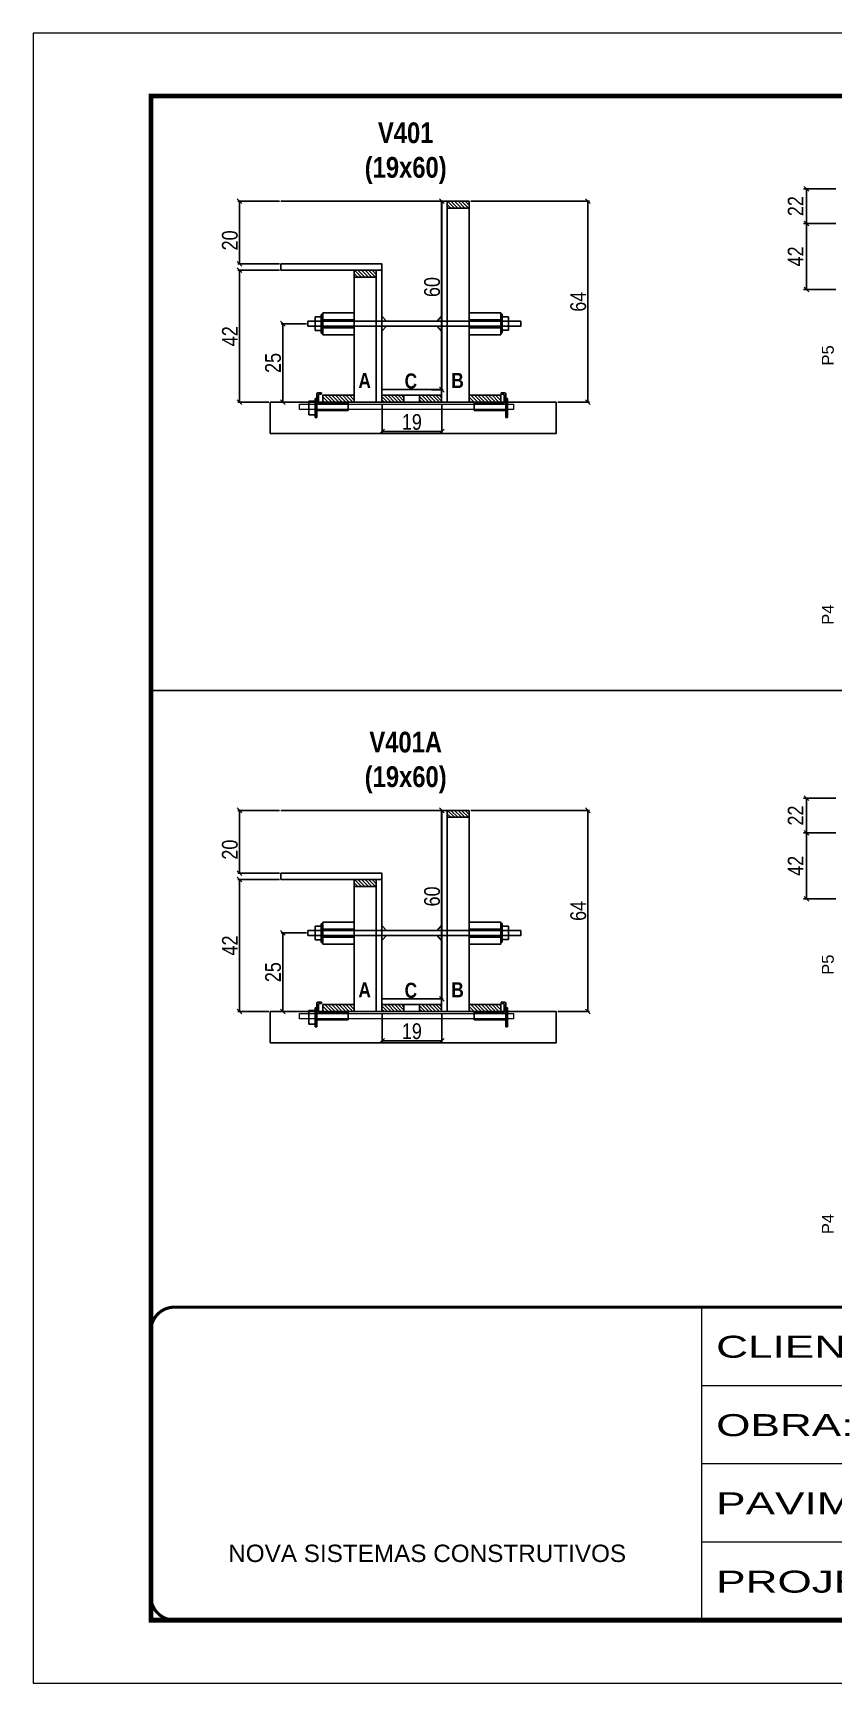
# Model space of a CAD drawing. Extents: x -3394 to 16474, y -5031 to 14397.
# Drawn here: x 5857 to 6367, y 12198 to 13248 of the extents above; entities that cross this region are included whole.
import ezdxf

# ---------------------------------------------------------------- set-up
doc = ezdxf.new("R2010")
doc.units = 0
doc.linetypes.add('CONTINUO', pattern=[0])
doc.linetypes.add('DASHED', pattern=[0.75, 0.5, -0.25])
doc.layers.get('0').update_dxf_attribs({"linetype": 'CONTINUOUS'})
doc.layers.get('Defpoints').update_dxf_attribs({"linetype": 'CONTINUOUS'})
for name, color, linetype in [('1HACHURA MADEIRAS', 1, 'CONTINUOUS'), ('barrote', 251, 'CONTINUOUS'), ('COTA', 241, 'CONTINUOUS'), ('detalhes', 4, 'CONTINUOUS'), ('NOMENCLATURA', 7, 'CONTINUOUS'), ('Painéis', 200, 'CONTINUOUS'), ('presilha', 1, 'CONTINUOUS'), ('SARR_2.2x10', 60, 'CONTINUOUS'), ('SARR_2.2x7', 40, 'CONTINUOUS'), ('SARR_3.5x7', 81, 'CONTINUOUS'), ('Tubo de PVC', 51, 'CONTINUOUS')]:
    doc.layers.add(name, color=color, linetype=linetype)
for name, color, linetype, lineweight in [('CONCRETO', 251, 'CONTINUOUS', 25), ('Folhas', 255, 'CONTINUOUS', 9), ('SARRAFO DE PRESSAO', 251, 'DASHED', 9), ('SCO-___-LAJ', 2, 'CONTINUOUS', 0)]:
    doc.layers.add(name, color=color, linetype=linetype, lineweight=lineweight)
doc.styles.add('ARIAL', font='arial.ttf')
doc.styles.add('COTA TECNICA', font='techl___.ttf', dxfattribs={"height": 10})
doc.styles.add('COTA TECNICA 2X', font='techl___.ttf', dxfattribs={"height": 10})
doc.styles.add('TECNICA', font='techb___.ttf', dxfattribs={"height": 10})
doc.styles.add('Tecnologia', font='')
doc.styles.get('Tecnologia').set_extended_font_data('Forgotten Futurist')
doc.dimstyles.new('PAINEL', dxfattribs={"dimtxt": 10, "dimasz": 3, "dimexe": 3, "dimexo": 3, "dimgap": 3, "dimtad": 1, "dimdec": 1, "dimzin": 12, "dimdsep": 46, "dimtxsty": 'COTA TECNICA', "dimblk1": 'OBLIQUE', "dimblk2": 'OBLIQUE', "dimsah": 1, "dimcen": 0.9, "dimclrd": 4, "dimclre": 4, "dimclrt": 240, "dimadec": 1, "dimazin": 3, "dimtfac": 1, "dimtdec": 1, "dimtmove": 0, "dimatfit": 3, "dimfxl": 1, "dimtolj": 1, "dimtzin": 12, "dimarcsym": 0})
doc.dimstyles.new('SECAO', dxfattribs={"dimscale": 0.333333, "dimtxt": 5, "dimasz": 9, "dimexe": 3, "dimexo": 3, "dimgap": 3, "dimtad": 1, "dimdec": 1, "dimlfac": 0.5, "dimzin": 12, "dimdsep": 46, "dimtxsty": 'COTA TECNICA 2X', "dimblk1": 'OBLIQUE', "dimblk2": 'OBLIQUE', "dimsah": 1, "dimcen": 0.9, "dimclrd": 4, "dimclre": 4, "dimclrt": 240, "dimadec": 1, "dimazin": 3, "dimtfac": 1, "dimtdec": 1, "dimtmove": 0, "dimatfit": 3, "dimfxl": 1, "dimtolj": 1, "dimtzin": 12, "dimarcsym": 0})

# ---------------------------------------------------------------- blocks, each defined once
blk = doc.blocks.new('9999999999')
at = {"color": 30, "linetype": 'CONTINUO'}
for p, q in [((98564.6, 34230.2), (98564.6, 34429.4)), ((98564.6, 34379.6), (99584, 34379.6)), ((98564.6, 34329.8), (99488, 34329.8)), ((98564.6, 34280), (99488, 34280))]:
    blk.add_line(p, q, dxfattribs=at)
at = {"color": 30, "linetype": 'CONTINUO', "const_width": 2}
blk.add_lwpolyline([(99584, 34230.2), (99584, 34414.4, 0.414214), (99569, 34429.4), (98229, 34429.4, 0.414214), (98214, 34414.4), (98214, 34245.2, 0.414214), (98229, 34230.2), (99584, 34230.2)], format="xyb", dxfattribs=at)
at = {"layer": 'Folhas'}
blk.add_lwpolyline([(98139, 34190.2), (99624, 34190.2), (99624, 35240.2), (98139, 35240.2)], close=True, dxfattribs=at)
at = {"layer": 'Folhas', "color": 30, "const_width": 3}
blk.add_lwpolyline([(98214, 34230.2), (99584, 34230.2), (99584, 35200.2), (98214, 35200.2)], close=True, dxfattribs=at)
at = {"color": 7, "linetype": 'Continuous', "ltscale": 5, "style": 'ARIAL'}
blk.add_text('NOVA SISTEMAS CONSTRUTIVOS', height=11.059, dxfattribs=at).set_placement((98263.2, 34267.2))
at = {"layer": 'Folhas', "color": 7, "style": 'Tecnologia', "width": 1.5}
for s, p in [('CLIENTE:', (98573.7, 34397.2)), ('OBRA:', (98573.7, 34347.3)), ('PAVIMENTO:', (98573.7, 34297.5)), ('PROJETO:', (98573.7, 34247.7))]:
    blk.add_text(s, height=14, dxfattribs=at).set_placement(p)
blk = doc.blocks.new('_Oblique')
at = {"color": 0, "linetype": 'ByBlock', "lineweight": -2}
blk.add_line((-0.5, -0.5), (0.5, 0.5), dxfattribs=at)
blk = doc.blocks.new('*D69')
at = {"layer": 'COTA', "color": 4, "lineweight": -2, "transparency": 16777216}
for p, q in [((6079.3, 13012), (6079.3, 12993.3)), ((6117.3, 13012), (6117.3, 12993.3)), ((6117.3, 12994.3), (6079.3, 12994.3))]:
    blk.add_line(p, q, dxfattribs=at)
at = {"layer": 'Defpoints', "color": 0, "transparency": 16777216}
for p in [(6079.3, 13013), (6117.3, 13013), (6079.3, 12994.3)]:
    blk.add_point(p, dxfattribs=at)
at = {"layer": 'COTA', "color": 4, "lineweight": -2, "transparency": 16777216, "xscale": 3, "yscale": 3, "zscale": 3, "rotation": 180}
blk.add_blockref('_Oblique', (6079.3, 12994.3), dxfattribs=at)
at = {"layer": 'COTA', "color": 4, "lineweight": -2, "transparency": 16777216, "xscale": 3, "yscale": 3, "zscale": 3}
blk.add_blockref('_Oblique', (6117.3, 12994.3), dxfattribs=at)
at = {"layer": 'COTA', "color": 240, "transparency": 16777216, "insert": (6098.3, 13000.4), "char_height": 10, "attachment_point": 5, "style": 'COTA TECNICA 2X'}
blk.add_mtext('\\A1;19', dxfattribs=at)
blk = doc.blocks.new('PRESILHA METÁLICA 1')
at = {"layer": 'presilha'}
for p, q in [((7.5, 10.6), (7.5, 19.9)), ((12, 21), (8.6, 21)), ((9, 11.6), (9, 18.9)), ((12, 19.5), (9.6, 19.5)), ((12, 21), (12, 19.5)), ((0, 13), (6, 13)), ((0, 13), (0, 0)), ((6, 0), (0, 0)), ((6, 15.5), (7.5, 15.5)), ((6, -2.5), (6, 15.5)), ((6, 13), (6, 0)), ((7.5, 15.5), (7.5, -2.5)), ((37.5, 4.1), (7.5, 4.1)), ((37.5, 11), (9.6, 11)), ((37.5, 11), (37.5, 4.1)), ((7.5, -2.5), (6, -2.5))]:
    blk.add_line(p, q, dxfattribs=at)
for centre, radius, start, end in [((8.6, 19.9), 1.14, 90, 180), ((9.6, 18.9), 0.57, 90, 180), ((9.6, 11.6), 0.57, 180, 270)]:
    blk.add_arc(centre, radius, start, end, dxfattribs=at)
blk = doc.blocks.new('PRESILHA METÁLICA 2')
at = {"layer": 'presilha'}
for p, q in [((-5.2, 23.5), (-5.2, 22)), ((-5.2, 23.5), (-1.9, 23.5)), ((-5.2, 22), (-2.8, 22)), ((-2.2, 14.1), (-2.2, 21.4)), ((0.8, 18), (-0.8, 18)), ((-0.8, 18), (-0.8, 0)), ((-0.8, 14.6), (-0.8, 22.4)), ((0.8, 0), (0.8, 18)), ((-30.8, 13.5), (-30.8, 6.6)), ((-30.8, 13.5), (-2.8, 13.5)), ((-30.8, 6.6), (-0.8, 6.6)), ((-0.8, 0), (0.8, 0))]:
    blk.add_line(p, q, dxfattribs=at)
for centre, radius, start, end in [((-2.8, 21.4), 0.57, 0, 90), ((-1.9, 22.4), 1.14, 0, 90), ((-2.8, 14.1), 0.57, 270, 0)]:
    blk.add_arc(centre, radius, start, end, dxfattribs=at)
blk = doc.blocks.new('*D70')
at = {"layer": 'COTA', "color": 4, "lineweight": -2, "transparency": 16777216}
for p, q in [((6014, 13097), (5987.6, 13097)), ((5988.6, 13097), (5988.6, 13013)), ((6007.2, 13013), (5987.6, 13013))]:
    blk.add_line(p, q, dxfattribs=at)
at = {"layer": 'Defpoints', "color": 0, "transparency": 16777216}
for p in [(6015, 13097), (5988.6, 13013), (6008.2, 13013)]:
    blk.add_point(p, dxfattribs=at)
at = {"layer": 'COTA', "color": 4, "lineweight": -2, "transparency": 16777216, "xscale": 3, "yscale": 3, "zscale": 3}
for p, rotation in [((5988.6, 13097), 90), ((5988.6, 13013), 270)]:
    blk.add_blockref('_Oblique', p, dxfattribs=dict(at, rotation=rotation))
at = {"layer": 'COTA', "color": 240, "transparency": 16777216, "insert": (5982.5, 13055), "char_height": 10, "attachment_point": 5, "rotation": 90, "style": 'COTA TECNICA 2X'}
blk.add_mtext('\\A1;42', dxfattribs=at)
blk = doc.blocks.new('*D71')
at = {"layer": 'COTA', "color": 4, "lineweight": -2, "transparency": 16777216}
for p, q in [((6117.3, 13021), (6117.3, 13141)), ((6110.8, 13021), (6118.3, 13021))]:
    blk.add_line(p, q, dxfattribs=at)
at = {"layer": 'Defpoints', "color": 0, "transparency": 16777216}
for p in [(6117.3, 13141), (6117.3, 13141), (6109.8, 13021)]:
    blk.add_point(p, dxfattribs=at)
at = {"layer": 'COTA', "color": 4, "lineweight": -2, "transparency": 16777216, "xscale": 3, "yscale": 3, "zscale": 3}
for p, rotation in [((6117.3, 13141), 90), ((6117.3, 13021), 270)]:
    blk.add_blockref('_Oblique', p, dxfattribs=dict(at, rotation=rotation))
at = {"layer": 'COTA', "color": 240, "transparency": 16777216, "insert": (6111.2, 13086.3), "char_height": 10, "attachment_point": 5, "rotation": 90, "style": 'COTA TECNICA 2X'}
blk.add_mtext('\\A1;60', dxfattribs=at)
blk = doc.blocks.new('*D72')
at = {"layer": 'COTA', "color": 4, "lineweight": -2, "transparency": 16777216}
for p, q in [((6014, 13141), (5987.6, 13141)), ((5988.6, 13101), (5988.6, 13141)), ((6014, 13101), (5987.6, 13101))]:
    blk.add_line(p, q, dxfattribs=at)
at = {"layer": 'Defpoints', "color": 0, "transparency": 16777216}
for p in [(5988.6, 13141), (6015, 13141), (6015, 13101)]:
    blk.add_point(p, dxfattribs=at)
at = {"layer": 'COTA', "color": 4, "lineweight": -2, "transparency": 16777216, "xscale": 3, "yscale": 3, "zscale": 3}
for p, rotation in [((5988.6, 13141), 90), ((5988.6, 13101), 270)]:
    blk.add_blockref('_Oblique', p, dxfattribs=dict(at, rotation=rotation))
at = {"layer": 'COTA', "color": 240, "transparency": 16777216, "insert": (5982.5, 13116), "char_height": 10, "attachment_point": 5, "rotation": 90, "style": 'COTA TECNICA 2X'}
blk.add_mtext('\\A1;20', dxfattribs=at)
blk = doc.blocks.new('*D73')
at = {"layer": 'COTA', "color": 4, "lineweight": -2, "transparency": 16777216}
for p, q in [((6135.9, 13141), (6211.3, 13141)), ((6210.3, 13013), (6210.3, 13141)), ((6191.1, 13013), (6211.3, 13013))]:
    blk.add_line(p, q, dxfattribs=at)
at = {"layer": 'Defpoints', "color": 0, "transparency": 16777216}
for p in [(6134.9, 13141), (6210.3, 13141), (6190.1, 13013)]:
    blk.add_point(p, dxfattribs=at)
at = {"layer": 'COTA', "color": 4, "lineweight": -2, "transparency": 16777216, "xscale": 3, "yscale": 3, "zscale": 3}
for p, rotation in [((6210.3, 13141), 90), ((6210.3, 13013), 270)]:
    blk.add_blockref('_Oblique', p, dxfattribs=dict(at, rotation=rotation))
at = {"layer": 'COTA', "color": 240, "transparency": 16777216, "insert": (6204.2, 13077), "char_height": 10, "attachment_point": 5, "rotation": 90, "style": 'COTA TECNICA 2X'}
blk.add_mtext('\\A1;64', dxfattribs=at)
blk = doc.blocks.new('*D74')
at = {"layer": 'COTA', "color": 4, "lineweight": -2, "transparency": 16777216}
for p, q in [((6031.2, 13063), (6015.1, 13063)), ((6016.1, 13013), (6016.1, 13063)), ((6040.7, 13013), (6015.1, 13013))]:
    blk.add_line(p, q, dxfattribs=at)
at = {"layer": 'Defpoints', "color": 0, "transparency": 16777216}
for p in [(6016.1, 13063), (6032.2, 13063), (6041.7, 13013)]:
    blk.add_point(p, dxfattribs=at)
at = {"layer": 'COTA', "color": 4, "lineweight": -2, "transparency": 16777216, "xscale": 3, "yscale": 3, "zscale": 3}
for p, rotation in [((6016.1, 13063), 90), ((6016.1, 13013), 270)]:
    blk.add_blockref('_Oblique', p, dxfattribs=dict(at, rotation=rotation))
at = {"layer": 'COTA', "color": 240, "transparency": 16777216, "insert": (6010, 13038), "char_height": 10, "attachment_point": 5, "rotation": 90, "style": 'COTA TECNICA 2X'}
blk.add_mtext('\\A1;25', dxfattribs=at)
blk = doc.blocks.new('*D82')
at = {"layer": 'COTA', "color": 4, "linetype": 'Continuous', "lineweight": -2, "transparency": 16777216}
for p, q in [((6368, 13126.8), (6347.5, 13126.8)), ((6349.5, 13084.8), (6349.5, 13126.8)), ((6368, 13084.8), (6347.5, 13084.8))]:
    blk.add_line(p, q, dxfattribs=at)
at = {"layer": 'Defpoints', "color": 0, "linetype": 'Continuous', "transparency": 16777216}
for p in [(6349.5, 13126.8), (6370, 13126.8), (6370, 13084.8)]:
    blk.add_point(p, dxfattribs=at)
at = {"layer": 'COTA', "color": 4, "linetype": 'Continuous', "lineweight": -2, "transparency": 16777216, "xscale": 3, "yscale": 3, "zscale": 3}
for p, rotation in [((6349.5, 13126.8), 90), ((6349.5, 13084.8), 270)]:
    blk.add_blockref('_Oblique', p, dxfattribs=dict(at, rotation=rotation))
at = {"layer": 'COTA', "color": 240, "linetype": 'Continuous', "transparency": 16777216, "insert": (6342.5, 13105.8), "char_height": 10, "attachment_point": 5, "rotation": 90, "style": 'COTA TECNICA'}
blk.add_mtext('\\A1;42', dxfattribs=at)
blk = doc.blocks.new('*D83')
at = {"layer": 'COTA', "color": 4, "linetype": 'Continuous', "lineweight": -2, "transparency": 16777216}
for p, q in [((6368, 13148.8), (6347.5, 13148.8)), ((6349.5, 13126.8), (6349.5, 13148.8)), ((6366, 13126.8), (6347.5, 13126.8))]:
    blk.add_line(p, q, dxfattribs=at)
at = {"layer": 'Defpoints', "color": 0, "linetype": 'Continuous', "transparency": 16777216}
for p in [(6349.5, 13148.8), (6370, 13148.8), (6368, 13126.8)]:
    blk.add_point(p, dxfattribs=at)
at = {"layer": 'COTA', "color": 4, "linetype": 'Continuous', "lineweight": -2, "transparency": 16777216, "xscale": 3, "yscale": 3, "zscale": 3}
for p, rotation in [((6349.5, 13148.8), 90), ((6349.5, 13126.8), 270)]:
    blk.add_blockref('_Oblique', p, dxfattribs=dict(at, rotation=rotation))
at = {"layer": 'COTA', "color": 240, "linetype": 'Continuous', "transparency": 16777216, "insert": (6342.5, 13137.8), "char_height": 10, "attachment_point": 5, "rotation": 90, "style": 'COTA TECNICA'}
blk.add_mtext('\\A1;22', dxfattribs=at)
blk = doc.blocks.new('*D109')
at = {"layer": 'COTA', "color": 4, "lineweight": -2, "transparency": 16777216}
for p, q in [((6079.3, 12624.3), (6079.3, 12605.6)), ((6117.3, 12624.3), (6117.3, 12605.6)), ((6117.3, 12606.6), (6079.3, 12606.6))]:
    blk.add_line(p, q, dxfattribs=at)
at = {"layer": 'Defpoints', "color": 0, "transparency": 16777216}
for p in [(6079.3, 12625.3), (6117.3, 12625.3), (6079.3, 12606.6)]:
    blk.add_point(p, dxfattribs=at)
at = {"layer": 'COTA', "color": 4, "lineweight": -2, "transparency": 16777216, "xscale": 3, "yscale": 3, "zscale": 3, "rotation": 180}
blk.add_blockref('_Oblique', (6079.3, 12606.6), dxfattribs=at)
at = {"layer": 'COTA', "color": 4, "lineweight": -2, "transparency": 16777216, "xscale": 3, "yscale": 3, "zscale": 3}
blk.add_blockref('_Oblique', (6117.3, 12606.6), dxfattribs=at)
at = {"layer": 'COTA', "color": 240, "transparency": 16777216, "insert": (6098.3, 12612.7), "char_height": 10, "attachment_point": 5, "style": 'COTA TECNICA 2X'}
blk.add_mtext('\\A1;19', dxfattribs=at)
blk = doc.blocks.new('*D110')
at = {"layer": 'COTA', "color": 4, "lineweight": -2, "transparency": 16777216}
for p, q in [((6014, 12709.3), (5987.6, 12709.3)), ((5988.6, 12709.3), (5988.6, 12625.3)), ((6007.2, 12625.3), (5987.6, 12625.3))]:
    blk.add_line(p, q, dxfattribs=at)
at = {"layer": 'Defpoints', "color": 0, "transparency": 16777216}
for p in [(6015, 12709.3), (5988.6, 12625.3), (6008.2, 12625.3)]:
    blk.add_point(p, dxfattribs=at)
at = {"layer": 'COTA', "color": 4, "lineweight": -2, "transparency": 16777216, "xscale": 3, "yscale": 3, "zscale": 3}
for p, rotation in [((5988.6, 12709.3), 90), ((5988.6, 12625.3), 270)]:
    blk.add_blockref('_Oblique', p, dxfattribs=dict(at, rotation=rotation))
at = {"layer": 'COTA', "color": 240, "transparency": 16777216, "insert": (5982.5, 12667.3), "char_height": 10, "attachment_point": 5, "rotation": 90, "style": 'COTA TECNICA 2X'}
blk.add_mtext('\\A1;42', dxfattribs=at)
blk = doc.blocks.new('*D111')
at = {"layer": 'COTA', "color": 4, "lineweight": -2, "transparency": 16777216}
for p, q in [((6117.3, 12633.3), (6117.3, 12753.3)), ((6110.8, 12633.3), (6118.3, 12633.3))]:
    blk.add_line(p, q, dxfattribs=at)
at = {"layer": 'Defpoints', "color": 0, "transparency": 16777216}
for p in [(6117.3, 12753.3), (6117.3, 12753.3), (6109.8, 12633.3)]:
    blk.add_point(p, dxfattribs=at)
at = {"layer": 'COTA', "color": 4, "lineweight": -2, "transparency": 16777216, "xscale": 3, "yscale": 3, "zscale": 3}
for p, rotation in [((6117.3, 12753.3), 90), ((6117.3, 12633.3), 270)]:
    blk.add_blockref('_Oblique', p, dxfattribs=dict(at, rotation=rotation))
at = {"layer": 'COTA', "color": 240, "transparency": 16777216, "insert": (6111.2, 12698.5), "char_height": 10, "attachment_point": 5, "rotation": 90, "style": 'COTA TECNICA 2X'}
blk.add_mtext('\\A1;60', dxfattribs=at)
blk = doc.blocks.new('*D112')
at = {"layer": 'COTA', "color": 4, "lineweight": -2, "transparency": 16777216}
for p, q in [((6014, 12753.3), (5987.6, 12753.3)), ((5988.6, 12713.3), (5988.6, 12753.3)), ((6014, 12713.3), (5987.6, 12713.3))]:
    blk.add_line(p, q, dxfattribs=at)
at = {"layer": 'Defpoints', "color": 0, "transparency": 16777216}
for p in [(5988.6, 12753.3), (6015, 12753.3), (6015, 12713.3)]:
    blk.add_point(p, dxfattribs=at)
at = {"layer": 'COTA', "color": 4, "lineweight": -2, "transparency": 16777216, "xscale": 3, "yscale": 3, "zscale": 3}
for p, rotation in [((5988.6, 12753.3), 90), ((5988.6, 12713.3), 270)]:
    blk.add_blockref('_Oblique', p, dxfattribs=dict(at, rotation=rotation))
at = {"layer": 'COTA', "color": 240, "transparency": 16777216, "insert": (5982.5, 12728.3), "char_height": 10, "attachment_point": 5, "rotation": 90, "style": 'COTA TECNICA 2X'}
blk.add_mtext('\\A1;20', dxfattribs=at)
blk = doc.blocks.new('*D107')
at = {"layer": 'COTA', "color": 4, "lineweight": -2, "transparency": 16777216}
for p, q in [((6135.9, 12753.3), (6211.3, 12753.3)), ((6210.3, 12625.3), (6210.3, 12753.3)), ((6191.1, 12625.3), (6211.3, 12625.3))]:
    blk.add_line(p, q, dxfattribs=at)
at = {"layer": 'Defpoints', "color": 0, "transparency": 16777216}
for p in [(6134.9, 12753.3), (6210.3, 12753.3), (6190.1, 12625.3)]:
    blk.add_point(p, dxfattribs=at)
at = {"layer": 'COTA', "color": 4, "lineweight": -2, "transparency": 16777216, "xscale": 3, "yscale": 3, "zscale": 3}
for p, rotation in [((6210.3, 12753.3), 90), ((6210.3, 12625.3), 270)]:
    blk.add_blockref('_Oblique', p, dxfattribs=dict(at, rotation=rotation))
at = {"layer": 'COTA', "color": 240, "transparency": 16777216, "insert": (6204.2, 12689.3), "char_height": 10, "attachment_point": 5, "rotation": 90, "style": 'COTA TECNICA 2X'}
blk.add_mtext('\\A1;64', dxfattribs=at)
blk = doc.blocks.new('*D108')
at = {"layer": 'COTA', "color": 4, "lineweight": -2, "transparency": 16777216}
for p, q in [((6031.2, 12675.3), (6015.1, 12675.3)), ((6016.1, 12625.3), (6016.1, 12675.3)), ((6040.7, 12625.3), (6015.1, 12625.3))]:
    blk.add_line(p, q, dxfattribs=at)
at = {"layer": 'Defpoints', "color": 0, "transparency": 16777216}
for p in [(6016.1, 12675.3), (6032.2, 12675.3), (6041.7, 12625.3)]:
    blk.add_point(p, dxfattribs=at)
at = {"layer": 'COTA', "color": 4, "lineweight": -2, "transparency": 16777216, "xscale": 3, "yscale": 3, "zscale": 3}
for p, rotation in [((6016.1, 12675.3), 90), ((6016.1, 12625.3), 270)]:
    blk.add_blockref('_Oblique', p, dxfattribs=dict(at, rotation=rotation))
at = {"layer": 'COTA', "color": 240, "transparency": 16777216, "insert": (6010, 12650.3), "char_height": 10, "attachment_point": 5, "rotation": 90, "style": 'COTA TECNICA 2X'}
blk.add_mtext('\\A1;25', dxfattribs=at)
blk = doc.blocks.new('*D105')
at = {"layer": 'COTA', "color": 4, "linetype": 'Continuous', "lineweight": -2, "transparency": 16777216}
for p, q in [((6368, 12739), (6347.5, 12739)), ((6349.5, 12697), (6349.5, 12739)), ((6368, 12697), (6347.5, 12697))]:
    blk.add_line(p, q, dxfattribs=at)
at = {"layer": 'Defpoints', "color": 0, "linetype": 'Continuous', "transparency": 16777216}
for p in [(6349.5, 12739), (6370, 12739), (6370, 12697)]:
    blk.add_point(p, dxfattribs=at)
at = {"layer": 'COTA', "color": 4, "linetype": 'Continuous', "lineweight": -2, "transparency": 16777216, "xscale": 3, "yscale": 3, "zscale": 3}
for p, rotation in [((6349.5, 12739), 90), ((6349.5, 12697), 270)]:
    blk.add_blockref('_Oblique', p, dxfattribs=dict(at, rotation=rotation))
at = {"layer": 'COTA', "color": 240, "linetype": 'Continuous', "transparency": 16777216, "insert": (6342.5, 12718), "char_height": 10, "attachment_point": 5, "rotation": 90, "style": 'COTA TECNICA'}
blk.add_mtext('\\A1;42', dxfattribs=at)
blk = doc.blocks.new('*D106')
at = {"layer": 'COTA', "color": 4, "linetype": 'Continuous', "lineweight": -2, "transparency": 16777216}
for p, q in [((6368, 12761), (6347.5, 12761)), ((6349.5, 12739), (6349.5, 12761)), ((6366, 12739), (6347.5, 12739))]:
    blk.add_line(p, q, dxfattribs=at)
at = {"layer": 'Defpoints', "color": 0, "linetype": 'Continuous', "transparency": 16777216}
for p in [(6349.5, 12761), (6370, 12761), (6368, 12739)]:
    blk.add_point(p, dxfattribs=at)
at = {"layer": 'COTA', "color": 4, "linetype": 'Continuous', "lineweight": -2, "transparency": 16777216, "xscale": 3, "yscale": 3, "zscale": 3}
for p, rotation in [((6349.5, 12761), 90), ((6349.5, 12739), 270)]:
    blk.add_blockref('_Oblique', p, dxfattribs=dict(at, rotation=rotation))
at = {"layer": 'COTA', "color": 240, "linetype": 'Continuous', "transparency": 16777216, "insert": (6342.5, 12750), "char_height": 10, "attachment_point": 5, "rotation": 90, "style": 'COTA TECNICA'}
blk.add_mtext('\\A1;22', dxfattribs=at)

msp = doc.modelspace()

# ---------------------------------------------------------------- hatches: boundary and pattern name
at = {"layer": 'SARR_2.2x10'}
h = msp.add_hatch(dxfattribs=at)
h.set_pattern_fill('ANSI31', color=256, scale=0.5, angle=90)
h.set_pattern_definition([(135, (39139.4788, -110499.1585), (-1.122532015, -1.122532015), [])])
h.paths.add_polyline_path([(6041.66, 13017.41), (6041.66, 13013.01), (6061.66, 13013.01), (6061.66, 13017.41)])
h = msp.add_hatch(dxfattribs=at)
h.set_pattern_fill('ANSI31', color=256, scale=0.5, angle=90)
h.set_pattern_definition([(135, (39252.6788, -110499.1585), (-1.122532015, -1.122532015), [])])
h.paths.add_polyline_path([(6134.86, 13017.41), (6134.86, 13013.01), (6154.86, 13013.01), (6154.86, 13017.41)])
h = msp.add_hatch(dxfattribs=at)
h.set_pattern_fill('ANSI31', color=256, scale=0.5, angle=90)
h.set_pattern_definition([(135, (39139.4788, -110886.9105), (-1.122532015, -1.122532015), [])])
h.paths.add_polyline_path([(6041.66, 12629.66), (6041.66, 12625.26), (6061.66, 12625.26), (6061.66, 12629.66)])
h = msp.add_hatch(dxfattribs=at)
h.set_pattern_fill('ANSI31', color=256, scale=0.5, angle=90)
h.set_pattern_definition([(135, (39252.6788, -110886.9105), (-1.122532015, -1.122532015), [])])
h.paths.add_polyline_path([(6134.86, 12629.66), (6134.86, 12625.26), (6154.86, 12625.26), (6154.86, 12629.66)])
at = {"layer": 'SARR_2.2x7'}
h = msp.add_hatch(dxfattribs=at)
h.set_pattern_fill('ANSI31', color=256, scale=0.5, angle=90)
h.set_pattern_definition([(135, (39143.4788, -110375.5585), (-1.122532015, -1.122532015), [])])
h.paths.add_polyline_path([(6120.86, 13141.01), (6120.86, 13136.61), (6134.86, 13136.61), (6134.86, 13141.01)])
h = msp.add_hatch(dxfattribs=at)
h.set_pattern_fill('ANSI31', color=256, scale=0.5, angle=90)
h.set_pattern_definition([(135, (39084.2788, -110419.5585), (-1.122532015, -1.122532015), [])])
h.paths.add_polyline_path([(6061.66, 13097.01), (6061.66, 13092.61), (6075.66, 13092.61), (6075.66, 13097.01)])
h = msp.add_hatch(dxfattribs=at)
h.set_pattern_fill('ANSI31', color=256, scale=0.5, angle=90)
h.set_pattern_definition([(135, (39267.0788, -110499.1585), (-1.122532015, -1.122532015), [])])
h.paths.add_polyline_path([(6079.26, 13017.41), (6079.26, 13013.01), (6093.26, 13013.01), (6093.26, 13017.41)])
h = msp.add_hatch(dxfattribs=at)
h.set_pattern_fill('ANSI31', color=256, scale=0.5, angle=90)
h.set_pattern_definition([(135, (39291.0788, -110499.1585), (-1.122532015, -1.122532015), [])])
h.paths.add_polyline_path([(6103.26, 13017.41), (6103.26, 13013.01), (6117.26, 13013.01), (6117.26, 13017.41)])
h = msp.add_hatch(dxfattribs=at)
h.set_pattern_fill('ANSI31', color=256, scale=0.5, angle=90)
h.set_pattern_definition([(135, (39143.4788, -110763.3105), (-1.122532015, -1.122532015), [])])
h.paths.add_polyline_path([(6120.86, 12753.26), (6120.86, 12748.86), (6134.86, 12748.86), (6134.86, 12753.26)])
h = msp.add_hatch(dxfattribs=at)
h.set_pattern_fill('ANSI31', color=256, scale=0.5, angle=90)
h.set_pattern_definition([(135, (39084.2788, -110807.3105), (-1.122532015, -1.122532015), [])])
h.paths.add_polyline_path([(6061.66, 12709.26), (6061.66, 12704.86), (6075.66, 12704.86), (6075.66, 12709.26)])
h = msp.add_hatch(dxfattribs=at)
h.set_pattern_fill('ANSI31', color=256, scale=0.5, angle=90)
h.set_pattern_definition([(135, (39267.0788, -110886.9105), (-1.122532015, -1.122532015), [])])
h.paths.add_polyline_path([(6079.26, 12629.66), (6079.26, 12625.26), (6093.26, 12625.26), (6093.26, 12629.66)])
h = msp.add_hatch(dxfattribs=at)
h.set_pattern_fill('ANSI31', color=256, scale=0.5, angle=90)
h.set_pattern_definition([(135, (39291.0788, -110886.9105), (-1.122532015, -1.122532015), [])])
h.paths.add_polyline_path([(6103.26, 12629.66), (6103.26, 12625.26), (6117.26, 12625.26), (6117.26, 12629.66)])

# ---------------------------------------------------------------- linework, layer by layer
at = {"layer": '1HACHURA MADEIRAS', "elevation": 0}
for points in [[(6041.66, 13069.92), (6061.66, 13069.92), (6061.66, 13065.52), (6041.66, 13065.52)], [(6041.66, 13060.32), (6061.66, 13060.32), (6061.66, 13055.92), (6041.66, 13055.92)], [(6041.66, 12682.17), (6061.66, 12682.17), (6061.66, 12677.77), (6041.66, 12677.77)], [(6041.66, 12672.57), (6061.66, 12672.57), (6061.66, 12668.17), (6041.66, 12668.17)]]:
    msp.add_lwpolyline(points, close=True, dxfattribs=at)
at = {"layer": '1HACHURA MADEIRAS'}
for points in [[(6134.86, 13069.92), (6154.86, 13069.92), (6154.86, 13065.52), (6134.86, 13065.52)], [(6134.86, 13060.32), (6154.86, 13060.32), (6154.86, 13055.92), (6134.86, 13055.92)], [(6134.86, 12682.17), (6154.86, 12682.17), (6154.86, 12677.77), (6134.86, 12677.77)], [(6134.86, 12672.57), (6154.86, 12672.57), (6154.86, 12668.17), (6134.86, 12668.17)]]:
    msp.add_lwpolyline(points, close=True, dxfattribs=at)
at = {"layer": 'barrote', "elevation": 0}
for points in [[(6008.2, 12993.01), (6190.12, 12993.01), (6190.12, 13013.01), (6008.2, 13013.01)], [(6008.2, 12605.26), (6190.12, 12605.26), (6190.12, 12625.26), (6008.2, 12625.26)]]:
    msp.add_lwpolyline(points, close=True, dxfattribs=at)
at = {"layer": 'CONCRETO', "linetype": 'Continuous'}
for p, q in [((6117.26, 13141.01), (6014.96, 13141.01)), ((6117.26, 12753.26), (6014.96, 12753.26))]:
    msp.add_line(p, q, dxfattribs=at)
at = {"layer": 'COTA', "linetype": 'Continuous'}
msp.add_line((5932.21, 12829.64), (7302.21, 12829.64), dxfattribs=at)
at = {"layer": 'detalhes', "color": 250}
for p, q in [((6008.2, 12993.01), (6008.2, 13013.01)), ((6008.2, 12605.26), (6008.2, 12625.26))]:
    msp.add_line(p, q, dxfattribs=at)
at = {"layer": 'Painéis', "linetype": 'Continuous'}
for p, q in [((6014.96, 13097.01), (6014.96, 13101.01)), ((6014.96, 12709.26), (6014.96, 12713.26))]:
    msp.add_line(p, q, dxfattribs=at)
at = {"layer": 'Painéis', "linetype": 'Continuous', "elevation": 0}
for points in [[(6120.86, 13013.01), (6120.86, 13141.01), (6117.26, 13141.01), (6117.26, 13013.01)], [(6075.66, 13013.01), (6075.66, 13097.01), (6079.26, 13097.01), (6079.26, 13013.01)], [(6117.26, 13021.01), (6079.26, 13021.01), (6079.26, 13017.41), (6117.26, 13017.41)], [(6120.86, 12625.26), (6120.86, 12753.26), (6117.26, 12753.26), (6117.26, 12625.26)], [(6075.66, 12625.26), (6075.66, 12709.26), (6079.26, 12709.26), (6079.26, 12625.26)], [(6117.26, 12633.26), (6079.26, 12633.26), (6079.26, 12629.66), (6117.26, 12629.66)]]:
    msp.add_lwpolyline(points, close=True, dxfattribs=at)
for points in [[(6014.96, 13097.01), (6079.26, 13097.01), (6079.26, 13101.01), (6014.96, 13101.01)], [(6014.96, 12709.26), (6079.26, 12709.26), (6079.26, 12713.26), (6014.96, 12713.26)]]:
    msp.add_lwpolyline(points, dxfattribs=at)
at = {"layer": 'presilha'}
for p, q in [((6036.66, 13067.25, 0), (6040.66, 13067.25, 0)), ((6036.66, 13067.25, 0), (6036.66, 13058.59, 0)), ((6040.66, 13068.92, 0), (6041.66, 13068.92, 0)), ((6040.66, 13056.92, 0), (6040.66, 13068.92, 0)), ((6040.66, 13067.25, 0), (6040.66, 13058.59, 0)), ((6041.66, 13068.92, 0), (6041.66, 13056.92, 0)), ((6155.86, 13069.11), (6154.86, 13069.11)), ((6154.86, 13069.11), (6154.86, 13057.11)), ((6155.86, 13057.11), (6155.86, 13069.11)), ((6159.86, 13067.44), (6155.86, 13067.44)), ((6155.86, 13067.44), (6155.86, 13058.78)), ((6159.86, 13067.44), (6159.86, 13058.78)), ((6040.66, 13058.59, 0), (6036.66, 13058.59, 0)), ((6041.66, 13056.92, 0), (6040.66, 13056.92, 0)), ((6154.86, 13057.11), (6155.86, 13057.11)), ((6155.86, 13058.78), (6159.86, 13058.78)), ((6036.66, 12679.5, 0), (6040.66, 12679.5, 0)), ((6036.66, 12679.5, 0), (6036.66, 12670.84, 0)), ((6040.66, 12681.17, 0), (6041.66, 12681.17, 0)), ((6040.66, 12669.17, 0), (6040.66, 12681.17, 0)), ((6040.66, 12679.5, 0), (6040.66, 12670.84, 0)), ((6041.66, 12681.17, 0), (6041.66, 12669.17, 0)), ((6155.86, 12681.36), (6154.86, 12681.36)), ((6154.86, 12681.36), (6154.86, 12669.36)), ((6155.86, 12669.36), (6155.86, 12681.36)), ((6159.86, 12679.69), (6155.86, 12679.69)), ((6155.86, 12679.69), (6155.86, 12671.03)), ((6159.86, 12679.69), (6159.86, 12671.03)), ((6040.66, 12670.84, 0), (6036.66, 12670.84, 0)), ((6041.66, 12669.17, 0), (6040.66, 12669.17, 0)), ((6154.86, 12669.36), (6155.86, 12669.36)), ((6155.86, 12671.03), (6159.86, 12671.03))]:
    msp.add_line(p, q, dxfattribs=at)
for points in [[(6167.64, 13064.51), (6032.17, 13064.51), (6032.17, 13061.51), (6167.64, 13061.51)], [(6167.64, 12676.76), (6032.17, 12676.76), (6032.17, 12673.76), (6167.64, 12673.76)]]:
    msp.add_lwpolyline(points, close=True, dxfattribs=at)
at = {"layer": 'SARR_2.2x10', "elevation": 0}
for points in [[(6041.66, 13017.41), (6061.66, 13017.41), (6061.66, 13013.01), (6041.66, 13013.01)], [(6134.86, 13017.41), (6154.86, 13017.41), (6154.86, 13013.01), (6134.86, 13013.01)], [(6041.66, 12629.66), (6061.66, 12629.66), (6061.66, 12625.26), (6041.66, 12625.26)], [(6134.86, 12629.66), (6154.86, 12629.66), (6154.86, 12625.26), (6134.86, 12625.26)]]:
    msp.add_lwpolyline(points, close=True, dxfattribs=at)
at = {"layer": 'SARR_2.2x7', "elevation": 0}
for points in [[(6134.86, 13141.01), (6120.86, 13141.01), (6120.86, 13136.61), (6134.86, 13136.61)], [(6075.66, 13097.01), (6061.66, 13097.01), (6061.66, 13092.61), (6075.66, 13092.61)], [(6079.26, 13017.41), (6093.26, 13017.41), (6093.26, 13013.01), (6079.26, 13013.01)], [(6103.26, 13017.41), (6117.26, 13017.41), (6117.26, 13013.01), (6103.26, 13013.01)], [(6134.86, 12753.26), (6120.86, 12753.26), (6120.86, 12748.86), (6134.86, 12748.86)], [(6075.66, 12709.26), (6061.66, 12709.26), (6061.66, 12704.86), (6075.66, 12704.86)], [(6079.26, 12629.66), (6093.26, 12629.66), (6093.26, 12625.26), (6079.26, 12625.26)], [(6103.26, 12629.66), (6117.26, 12629.66), (6117.26, 12625.26), (6103.26, 12625.26)]]:
    msp.add_lwpolyline(points, close=True, dxfattribs=at)
at = {"layer": 'SARR_3.5x7', "elevation": 0}
for points in [[(6120.86, 13136.61), (6134.86, 13136.61), (6134.86, 13013.01), (6120.86, 13013.01)], [(6061.66, 13092.61), (6075.66, 13092.61), (6075.66, 13013.01), (6061.66, 13013.01)], [(6120.86, 12748.86), (6134.86, 12748.86), (6134.86, 12625.26), (6120.86, 12625.26)], [(6061.66, 12704.86), (6075.66, 12704.86), (6075.66, 12625.26), (6061.66, 12625.26)]]:
    msp.add_lwpolyline(points, close=True, dxfattribs=at)
at = {"layer": 'SCO-___-LAJ', "color": 1, "elevation": 0}
for points in [[(6026.8, 13011.68), (6162.97, 13011.68), (6162.97, 13008.48), (6026.8, 13008.48)], [(6026.8, 12623.93), (6162.97, 12623.93), (6162.97, 12620.73), (6026.8, 12620.73)]]:
    msp.add_lwpolyline(points, close=True, dxfattribs=at)
at = {"layer": 'Tubo de PVC'}
for points in [[(6079.26, 13067.75), (6079.26, 13058.27), (6082.06, 13061.42), (6114.46, 13061.42), (6117.26, 13058.27), (6117.26, 13067.75), (6114.46, 13064.6), (6082.06, 13064.6)], [(6079.26, 12680), (6079.26, 12670.52), (6082.06, 12673.67), (6114.46, 12673.67), (6117.26, 12670.52), (6117.26, 12680), (6114.46, 12676.85), (6082.06, 12676.85)]]:
    msp.add_lwpolyline(points, close=True, dxfattribs=at)

# ---------------------------------------------------------------- block references
at = {"layer": 'presilha', "xscale": 0.6666666666666666, "yscale": 0.6666666666666666, "zscale": 0.6666666666666666}
for name, p in [('PRESILHA METÁLICA 1', (6032.79, 13005.04)), ('PRESILHA METÁLICA 2', (6158.53, 13003.38)), ('PRESILHA METÁLICA 1', (6032.79, 12617.29)), ('PRESILHA METÁLICA 2', (6158.53, 12615.63))]:
    msp.add_blockref(name, p, dxfattribs=at)
at = {"layer": 'SARRAFO DE PRESSAO', "color": 6, "linetype": 'ByBlock'}
msp.add_blockref('9999999999', (-92281.77, -21992.23), dxfattribs=at)

# ---------------------------------------------------------------- texts
at = {"layer": 'detalhes', "style": 'TECNICA'}
for s, p in [('A', (6064.28, 13022.03)), ('C', (6093.67, 13021.72)), ('B', (6123.41, 13022.03)), ('A', (6064.28, 12634.28)), ('C', (6093.67, 12633.97)), ('B', (6123.41, 12634.28))]:
    msp.add_text(s, height=9.6, dxfattribs=at).set_placement(p)
at = {"layer": 'NOMENCLATURA', "linetype": 'Continuous', "style": 'ARIAL'}
for s, p in [('P5', (6366.75, 13036.36)), ('P4', (6366.75, 12871.36)), ('P5', (6366.75, 12648.61)), ('P4', (6366.75, 12483.61))]:
    msp.add_text(s, height=7.567, rotation=90, dxfattribs=at).set_placement(p)
at = {"layer": 'NOMENCLATURA', "char_height": 13.2, "attachment_point": 2, "style": 'TECNICA'}
for s, insert in [('V401\\P(19x60)', (6094.37, 13191.08)), ('V401A\\P(19x60)', (6094.37, 12803.33))]:
    msp.add_mtext_dynamic_manual_height_columns(s, width=13.2, gutter_width=1, heights=[0], dxfattribs=dict(at, insert=insert))

# ---------------------------------------------------------------- dimensions: what is measured, and where the dimension line sits
at = {"layer": 'COTA', "linetype": 'Continuous'}
for base, p1, p2, picture, middle in [((6349.54, 13148.77), (6367.99, 13126.77), (6369.99, 13148.77), '*D83', (6342.54, 13137.77)), ((6349.54, 13126.77), (6369.99, 13084.77), (6369.99, 13126.77), '*D82', (6342.47, 13105.77)), ((6349.54, 12761.02), (6367.99, 12739.02), (6369.99, 12761.02), '*D106', (6342.54, 12750.02)), ((6349.54, 12739.02), (6369.99, 12697.02), (6369.99, 12739.02), '*D105', (6342.47, 12718.02))]:
    dim = msp.add_linear_dim(base=base, p1=p1, p2=p2, angle=90, dimstyle='PAINEL', override={"dimexe": 2, "dimexo": 2, "dimgap": 2, "dimadec": 8, "dimtix": 1, "dimatfit": 2, "dimldrblk": 'Oblique'}, dxfattribs=at)
    dim.commit()
    dim.dimension.update_dxf_attribs({"geometry": picture, "text_midpoint": middle})
at = {"layer": 'COTA'}
for base, p1, p2, angle, picture, middle in [((5988.6, 13141.01), (6014.96, 13101.01), (6014.96, 13141.01), 90, '*D72', (5988.6, 13116.01)), ((6117.26, 13141.01), (6109.84, 13021.01), (6117.26, 13141.01), 90, '*D71', (6117.26, 13086.28)), ((6210.33, 13141.01), (6190.12, 13013.01), (6134.86, 13141.01), 90, '*D73', (6210.33, 13077.01)), ((6079.26, 12994.34), (6117.26, 13013.01), (6079.26, 13013.01), 180, '*D69', (6098.26, 12994.34)), ((5988.6, 12753.26), (6014.96, 12713.26), (6014.96, 12753.26), 90, '*D112', (5988.6, 12728.26)), ((6117.26, 12753.26), (6109.84, 12633.26), (6117.26, 12753.26), 90, '*D111', (6117.26, 12698.53)), ((6210.33, 12753.26), (6190.12, 12625.26), (6134.86, 12753.26), 90, '*D107', (6210.33, 12689.26)), ((6079.26, 12606.58), (6117.26, 12625.26), (6079.26, 12625.26), 180, '*D109', (6098.26, 12606.58))]:
    dim = msp.add_linear_dim(base=base, p1=p1, p2=p2, angle=angle, dimstyle='SECAO', dxfattribs=at)
    dim.commit()
    dim.dimension.update_dxf_attribs({"geometry": picture, "text_midpoint": middle, "dimtype": 160})
for base, p1, p2, picture, middle in [((5988.6, 13013.01), (6014.96, 13097.01), (6008.2, 13013.01), '*D70', (5982.53, 13055.01)), ((6016.12, 13063.01), (6041.66, 13013.01), (6032.17, 13063.01), '*D74', (6010.01, 13038.01)), ((5988.6, 12625.26), (6014.96, 12709.26), (6008.2, 12625.26), '*D110', (5982.53, 12667.26)), ((6016.12, 12675.26), (6041.66, 12625.26), (6032.17, 12675.26), '*D108', (6010.01, 12650.26))]:
    dim = msp.add_linear_dim(base=base, p1=p1, p2=p2, angle=90, dimstyle='SECAO', dxfattribs=at)
    dim.commit()
    dim.dimension.update_dxf_attribs({"geometry": picture, "text_midpoint": middle})

doc.saveas('drawing.dxf')
